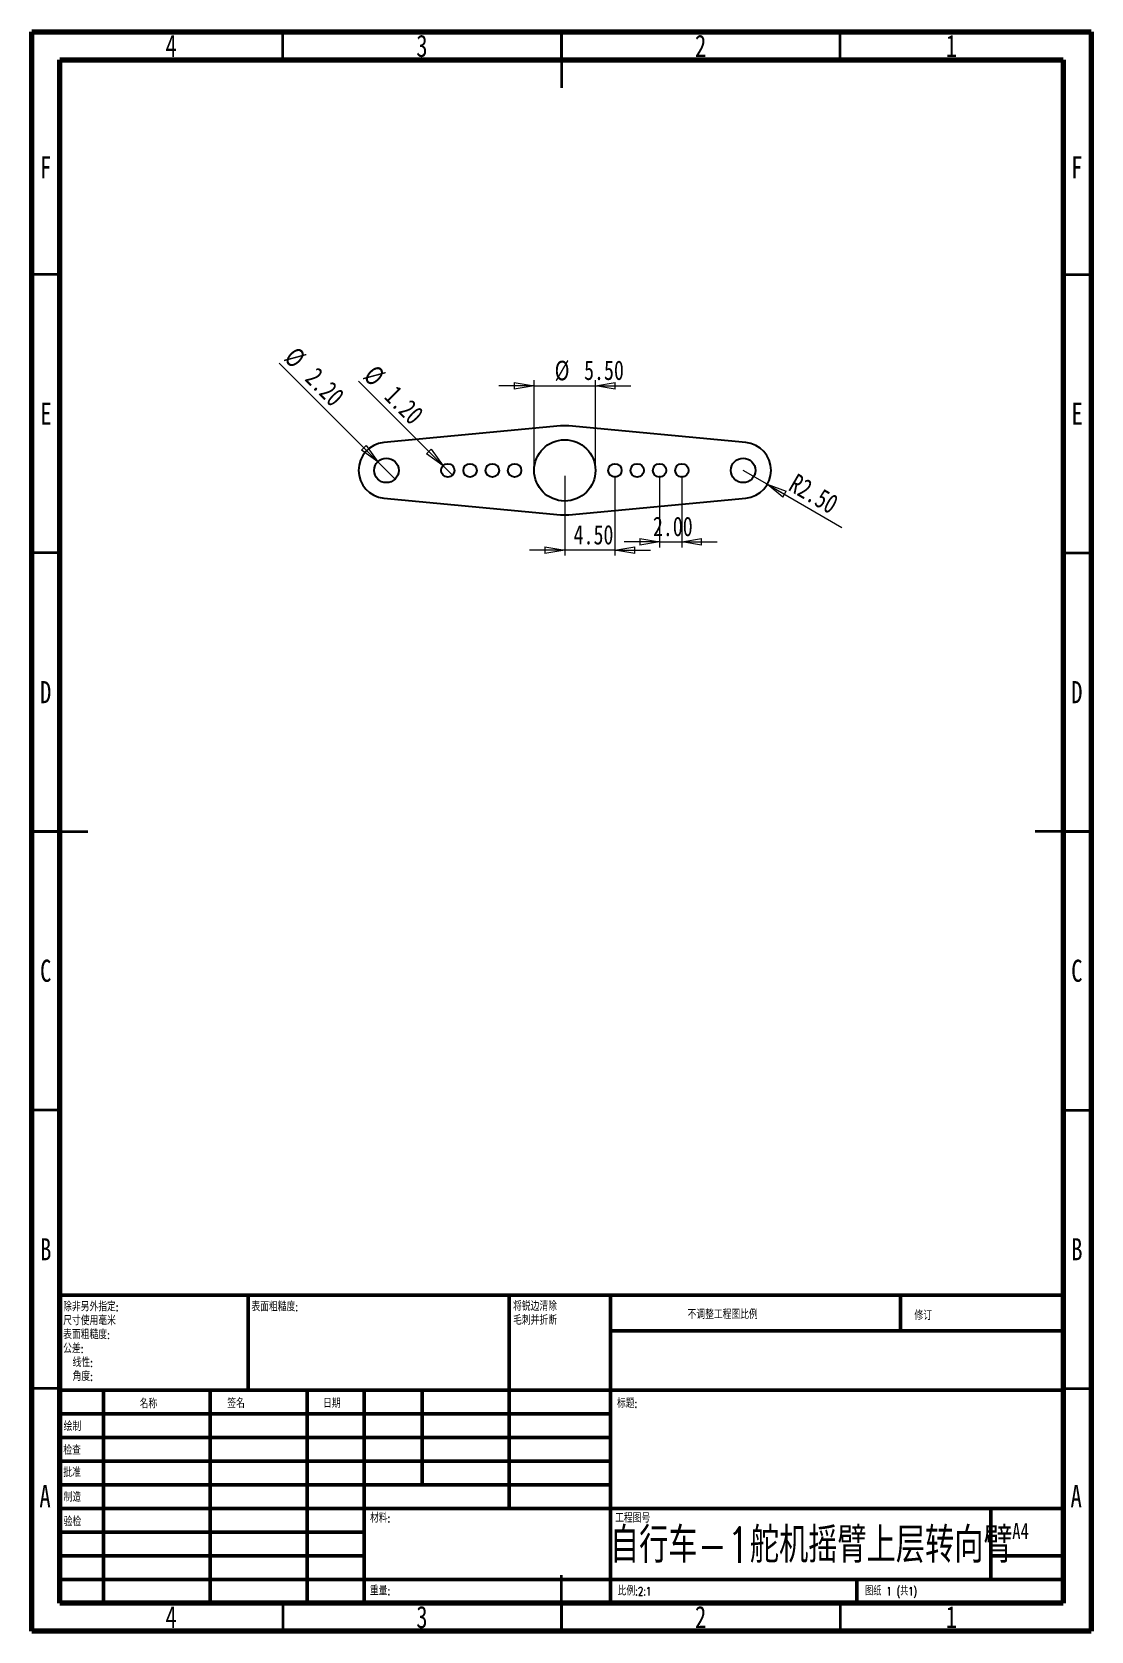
# Model space of a CAD drawing. Header units: millimetres. Extents: x 15 to 205, y 5 to 292.
import ezdxf

# ---------------------------------------------------------------- set-up
doc = ezdxf.new("R2010")
doc.units = ezdxf.units.MM
doc.styles.add('SLDTEXTSTYLE0', font='TXT', dxfattribs={"width": 0.75})
doc.styles.add('SLDTEXTSTYLE1', font='TXT', dxfattribs={"width": 0.75, "bigfont": 'bigfont'})
doc.styles.add('SLDTEXTSTYLE2', font='TXT', dxfattribs={"width": 0.694444, "bigfont": 'bigfont'})
doc.dimstyles.new('SLDDIMSTYLE0', dxfattribs={"dimtxt": 3.5, "dimasz": 3.556, "dimexe": 0, "dimexo": 0.0625, "dimgap": 0.875, "dimtad": 1, "dimlfac": 0.5, "dimrnd": 1e-09, "dimzin": 4, "dimdsep": 46, "dimtxsty": 'SLDTEXTSTYLE0', "dimblk1": 'CLOSED', "dimblk2": 'CLOSED', "dimsah": 1, "dimcen": 0.09, "dimadec": 0, "dimazin": 1, "dimtfac": 1, "dimtmove": 0, "dimatfit": 0, "dimldrblk": 'CLOSED', "dimfxl": 0, "dimfrac": 2, "dimtolj": 1, "dimtzin": 12, "dimarcsym": 0})
doc.dimstyles.new('SLDDIMSTYLE1', dxfattribs={"dimtxt": 3.5, "dimasz": 3.556, "dimexe": 0, "dimexo": 0.0625, "dimgap": 0.875, "dimtad": 1, "dimlfac": 0.5, "dimrnd": 1e-09, "dimzin": 4, "dimdsep": 46, "dimtxsty": 'SLDTEXTSTYLE0', "dimblk1": 'NONE', "dimblk2": 'CLOSED', "dimsah": 1, "dimcen": 0, "dimadec": 0, "dimazin": 1, "dimtfac": 1, "dimtmove": 0, "dimatfit": 3, "dimldrblk": 'NONE', "dimfxl": 0, "dimfrac": 2, "dimtolj": 1, "dimtzin": 12, "dimarcsym": 0})
doc.dimstyles.new('SLDDIMSTYLE2', dxfattribs={"dimtxt": 3.5, "dimasz": 3.556, "dimexe": 0, "dimexo": 0.0625, "dimgap": 0.875, "dimtad": 1, "dimlfac": 0.5, "dimrnd": 1e-09, "dimzin": 4, "dimdsep": 46, "dimtxsty": 'SLDTEXTSTYLE0', "dimblk1": 'CLOSED', "dimblk2": 'CLOSED', "dimsah": 1, "dimcen": 0, "dimadec": 0, "dimazin": 1, "dimtfac": 1, "dimtofl": 0, "dimtmove": 0, "dimatfit": 3, "dimldrblk": 'CLOSED', "dimfxl": 0, "dimfrac": 2, "dimtolj": 1, "dimtzin": 12, "dimarcsym": 0})

# ---------------------------------------------------------------- blocks, each defined once
blk = doc.blocks.new('SW_NOTE_0')
at = {"color": 0, "linetype": 'Continuous', "lineweight": 0, "char_height": 1.5, "attachment_point": 1, "style": 'SLDTEXTSTYLE1'}
for s, insert in [('除非另外指定:', (0, 1.93)), ('尺寸使用毫米', (0, -0.57)), ('表面粗糙度:', (0, -3.07)), ('公差:', (0, -5.57)), ('线性:', (1.69, -8.07)), ('角度:', (1.69, -10.57))]:
    blk.add_mtext(s, dxfattribs=dict(at, insert=insert))
blk = doc.blocks.new('SW_NOTE_0_1')
at = {"color": 0, "linetype": 'Continuous', "lineweight": 0, "char_height": 1.5, "attachment_point": 1, "style": 'SLDTEXTSTYLE1'}
for s, insert in [('将锐边清除', (0, 1.93)), ('毛刺并折断', (0, -0.57))]:
    blk.add_mtext(s, dxfattribs=dict(at, insert=insert))
blk = doc.blocks.new('_Closed')
at = {"color": 0, "linetype": 'ByBlock', "lineweight": -2}
for p, q in [((-1, 0.166667), (0, 0)), ((-1, 0.166667), (-1, -0.166667)), ((0, 0), (-1, -0.166667)), ((0, 0), (-1, 0))]:
    blk.add_line(p, q, dxfattribs=at)
blk = doc.blocks.new('_D')
at = {"color": 7, "linetype": 'Continuous', "lineweight": 0}
for p, q in [((105.09, 228.48), (98.74, 228.48)), ((105.09, 214.32), (105.09, 229.48)), ((105.09, 228.48), (116.09, 228.48)), ((116.09, 214.32), (116.09, 229.48)), ((116.09, 228.48), (122.44, 228.48))]:
    blk.add_line(p, q, dxfattribs=at)
at = {"color": 7, "linetype": 'Continuous', "lineweight": 18, "xscale": 3.556, "yscale": 3.556}
blk.add_blockref('_Closed', (105.09, 228.48, -2), dxfattribs=at)
at = {"color": 7, "linetype": 'Continuous', "lineweight": 18, "xscale": 3.556, "yscale": 3.556, "rotation": 180.0000000000004}
blk.add_blockref('_Closed', (116.09, 228.48, -2), dxfattribs=at)
at = {"color": 7, "linetype": 'Continuous', "lineweight": 18, "char_height": 3.5, "attachment_point": 1, "style": 'SLDTEXTSTYLE0'}
for s, insert in [('%%c', (108.77, 232.99)), ('5.50', (114.05, 233.04))]:
    blk.add_mtext(s, dxfattribs=dict(at, insert=insert))
blk = doc.blocks.new('_D_1')
at = {"color": 7, "linetype": 'Continuous', "lineweight": 0}
for q in [(59.33, 232.58), (80.15, 211.76)]:
    blk.add_line((77.03, 214.87), q, dxfattribs=at)
at = {"color": 7, "linetype": 'Continuous', "lineweight": 18, "xscale": 3.556, "yscale": 3.556, "rotation": 315.0000000000004}
blk.add_blockref('_Closed', (77.03, 214.87, -2), dxfattribs=at)
at = {"color": 7, "linetype": 'Continuous', "lineweight": 18, "char_height": 3.5, "attachment_point": 1, "rotation": 315, "style": 'SLDTEXTSTYLE0'}
for s, insert in [('%%c', (62.5, 235.75)), ('2.20', (66.27, 232.06))]:
    blk.add_mtext(s, dxfattribs=dict(at, insert=insert))
blk = doc.blocks.new('_None')
blk = doc.blocks.new('_D_2')
at = {"color": 7, "linetype": 'Continuous', "lineweight": 0}
for q in [(73.56, 229.34), (90.44, 212.47)]:
    blk.add_line((88.74, 214.16), q, dxfattribs=at)
at = {"color": 7, "linetype": 'Continuous', "lineweight": 18, "xscale": 3.556, "yscale": 3.556, "rotation": 315.0000000000004}
blk.add_blockref('_Closed', (88.74, 214.16, -2), dxfattribs=at)
at = {"color": 7, "linetype": 'Continuous', "lineweight": 18, "char_height": 3.5, "attachment_point": 1, "rotation": 315, "style": 'SLDTEXTSTYLE0'}
for s, insert in [('%%c', (76.72, 232.5)), ('1.20', (80.49, 228.81))]:
    blk.add_mtext(s, dxfattribs=dict(at, insert=insert))
blk = doc.blocks.new('_D_3')
at = {"color": 7, "linetype": 'Continuous', "lineweight": 0}
for p, q in [((110.59, 212.32), (110.59, 198.01)), ((119.59, 212.32), (119.59, 198.01)), ((110.59, 199.01), (104.24, 199.01)), ((119.59, 199.01), (110.59, 199.01)), ((119.59, 199.01), (125.94, 199.01))]:
    blk.add_line(p, q, dxfattribs=at)
at = {"color": 7, "linetype": 'Continuous', "lineweight": 18, "xscale": 3.556, "yscale": 3.556}
blk.add_blockref('_Closed', (110.59, 199.01, -2), dxfattribs=at)
at = {"color": 7, "linetype": 'Continuous', "lineweight": 18, "xscale": 3.556, "yscale": 3.556, "rotation": 180.0000000000004}
blk.add_blockref('_Closed', (119.59, 199.01, -2), dxfattribs=at)
at = {"color": 7, "linetype": 'Continuous', "lineweight": 18, "insert": (112.17, 203.52), "char_height": 3.5, "attachment_point": 1, "style": 'SLDTEXTSTYLE0'}
blk.add_mtext('4.50', dxfattribs=at)
blk = doc.blocks.new('_D_4')
at = {"color": 7, "linetype": 'Continuous', "lineweight": 0}
for p, q in [((127.59, 212.32), (127.59, 199.5)), ((131.59, 212.32), (131.59, 199.5)), ((127.59, 200.5), (121.24, 200.5)), ((127.59, 200.5), (131.59, 200.5)), ((131.59, 200.5), (137.94, 200.5))]:
    blk.add_line(p, q, dxfattribs=at)
at = {"color": 7, "linetype": 'Continuous', "lineweight": 18, "xscale": 3.556, "yscale": 3.556}
for p, rotation in [((127.59, 200.5, -2), 360), ((131.59, 200.5, -2), 180)]:
    blk.add_blockref('_Closed', p, dxfattribs=dict(at, rotation=rotation))
at = {"color": 7, "linetype": 'Continuous', "lineweight": 18, "insert": (126.4, 205.01), "char_height": 3.5, "attachment_point": 1, "style": 'SLDTEXTSTYLE0'}
blk.add_mtext('2.00', dxfattribs=at)
blk = doc.blocks.new('_D_5')
at = {"color": 7, "linetype": 'Continuous', "lineweight": 0}
for q in [(142.59, 213.32), (160.32, 203.08)]:
    blk.add_line((146.92, 210.82), q, dxfattribs=at)
at = {"color": 7, "linetype": 'Continuous', "lineweight": 18, "xscale": 3.556, "yscale": 3.556, "rotation": 150.0000000000003}
blk.add_blockref('_Closed', (146.92, 210.82, -2), dxfattribs=at)
at = {"color": 7, "linetype": 'Continuous', "lineweight": 18, "insert": (152.26, 212.89), "char_height": 3.5, "attachment_point": 1, "rotation": 330, "style": 'SLDTEXTSTYLE0'}
blk.add_mtext('R2.50', dxfattribs=at)

msp = doc.modelspace()

# ---------------------------------------------------------------- linework, layer by layer
at = {"color": 7, "linetype": 'Continuous', "lineweight": 70}
for p, q in [((15, 5), (15, 292)), ((15, 292), (205, 292)), ((205, 292), (205, 5)), ((20, 10), (20, 287)), ((20, 287), (200, 287)), ((200, 287), (200, 10)), ((200, 10), (20, 10)), ((205, 5), (15, 5))]:
    msp.add_line(p, q, dxfattribs=at)
at = {"color": 7, "linetype": 'Continuous', "lineweight": 35}
for p, q in [((60, 287), (60, 292)), ((110, 292), (110, 282)), ((110, 287), (110, 292)), ((160, 287), (160, 292)), ((20, 248.5), (15, 248.5)), ((200, 248.5), (205, 248.5)), ((20, 198.5), (15, 198.5)), ((200, 198.5), (205, 198.5)), ((15, 148.5), (25, 148.5)), ((20, 148.5), (15, 148.5)), ((205, 148.5), (195, 148.5)), ((200, 148.5), (205, 148.5)), ((20, 98.5), (15, 98.5)), ((200, 98.5), (205, 98.5)), ((20, 48.5), (15, 48.5)), ((200, 48.5), (205, 48.5)), ((110, 5), (110, 15)), ((60, 10), (60, 5)), ((110, 10), (110, 5)), ((160, 10), (160, 5))]:
    msp.add_line(p, q, dxfattribs=at)
at = {"color": 7, "linetype": 'Continuous', "lineweight": 25}
for p, q in [((109.841, 221.281), (78.122, 218.294)), ((143.059, 218.294), (111.341, 221.281)), ((78.122, 208.338), (109.841, 205.351)), ((111.341, 205.351), (143.059, 208.338))]:
    msp.add_line(p, q, dxfattribs=at)
at = {"color": 7, "linetype": 'Continuous', "lineweight": 50}
for p, q in [((20, 65.25), (200, 65.25)), ((20, 65.25), (20, 10)), ((53.8, 48.25), (53.8, 65.25)), ((100.6, 65.25), (100.6, 27)), ((118.8, 65.25), (118.8, 10)), ((170.8, 58.875), (170.8, 65.25)), ((200, 58.875), (118.8, 58.875)), ((200, 48.25), (20, 48.25)), ((27.8, 48.25), (27.8, 10)), ((46.991, 48.25), (46.991, 10)), ((64.399, 48.25), (64.399, 10)), ((74.6, 10), (74.6, 48.25)), ((85, 31.25), (85, 48.25)), ((118.8, 44), (20, 44)), ((118.8, 39.75), (20, 39.75)), ((118.8, 35.5), (20, 35.5)), ((118.8, 31.25), (20, 31.25)), ((74.6, 27), (20, 27)), ((74.6, 27), (200, 27)), ((187, 14.25), (187, 27)), ((74.6, 22.75), (20, 22.75)), ((74.6, 18.5), (20, 18.5)), ((200, 18.5), (187, 18.5)), ((20, 14.25), (200, 14.25)), ((163, 10), (163, 14.25))]:
    msp.add_line(p, q, dxfattribs=at)
at = {"color": 7, "linetype": 'Continuous', "lineweight": 25}
for centre, radius in [((110.591, 213.316), 5.5), ((78.591, 213.316), 2.2), ((142.591, 213.316), 2.2), ((89.591, 213.316), 1.2), ((93.591, 213.316), 1.2), ((97.591, 213.316), 1.2), ((101.591, 213.316), 1.2), ((119.591, 213.316), 1.2), ((123.591, 213.316), 1.2), ((127.591, 213.316), 1.2), ((131.591, 213.316), 1.2)]:
    msp.add_circle(centre, radius, dxfattribs=at)
for centre, radius, start, end in [((110.591, 213.316), 8, 84.62062, 95.37938), ((78.591, 213.316), 5, 95.37938, 264.62062), ((142.591, 213.316), 5, 275.37938, 84.62062), ((110.591, 213.316), 8, 264.62062, 275.37938)]:
    msp.add_arc(centre, radius, start, end, dxfattribs=at)

# ---------------------------------------------------------------- block references
at = {"color": 7, "linetype": 'Continuous', "lineweight": 0}
for name, p in [('SW_NOTE_0', (20.594, 61.987)), ('SW_NOTE_0_1', (101.309, 62.069))]:
    msp.add_blockref(name, p, dxfattribs=at)

# ---------------------------------------------------------------- texts
for s, insert, char_height, attachment_point, style in [('4', (39.96, 291.496), 3.969, 2, 'SLDTEXTSTYLE0'), ('3', (84.96, 291.496), 3.969, 2, 'SLDTEXTSTYLE0'), ('2', (134.96, 291.496), 3.969, 2, 'SLDTEXTSTYLE0'), ('1', (179.96, 291.496), 3.969, 2, 'SLDTEXTSTYLE0'), ('F', (17.458, 269.689), 3.969, 2, 'SLDTEXTSTYLE0'), ('F', (202.458, 269.689), 3.969, 2, 'SLDTEXTSTYLE0'), ('E', (17.508, 225.496), 3.969, 2, 'SLDTEXTSTYLE0'), ('E', (202.508, 225.496), 3.969, 2, 'SLDTEXTSTYLE0'), ('D', (17.453, 175.496), 3.969, 2, 'SLDTEXTSTYLE0'), ('D', (202.453, 175.496), 3.969, 2, 'SLDTEXTSTYLE0'), ('C', (17.459, 125.496), 3.969, 2, 'SLDTEXTSTYLE0'), ('C', (202.459, 125.496), 3.969, 2, 'SLDTEXTSTYLE0'), ('B', (17.471, 75.496), 3.969, 2, 'SLDTEXTSTYLE0'), ('B', (202.471, 75.496), 3.969, 2, 'SLDTEXTSTYLE0'), ('表面粗糙度:', (54.371, 63.919), 1.5, 1, 'SLDTEXTSTYLE1'), ('不调整工程图比例', (132.615, 62.533), 1.5, 1, 'SLDTEXTSTYLE1'), ('修订', (173.328, 62.335), 1.5, 1, 'SLDTEXTSTYLE1'), ('名称', (34.322, 46.501), 1.5, 1, 'SLDTEXTSTYLE1'), ('签名', (50.034, 46.562), 1.5, 1, 'SLDTEXTSTYLE1'), ('日期', (67.215, 46.576), 1.5, 1, 'SLDTEXTSTYLE1'), ('标题:', (119.956, 46.576), 1.5, 1, 'SLDTEXTSTYLE1'), ('绘制', (20.685, 42.43), 1.5, 1, 'SLDTEXTSTYLE1'), ('检查', (20.624, 38.154), 1.5, 1, 'SLDTEXTSTYLE1'), ('批准', (20.622, 34.177), 1.5, 1, 'SLDTEXTSTYLE1'), ('A', (17.34, 31.189), 3.969, 2, 'SLDTEXTSTYLE0'), ('制造', (20.682, 29.734), 1.5, 1, 'SLDTEXTSTYLE1'), ('A', (202.34, 31.189), 3.969, 2, 'SLDTEXTSTYLE0'), ('材料:', (75.646, 25.986), 1.5, 1, 'SLDTEXTSTYLE1'), ('工程图号', (119.629, 25.986), 1.5, 1, 'SLDTEXTSTYLE1'), ('验检', (20.677, 25.35), 1.5, 1, 'SLDTEXTSTYLE1'), ('自行车-1舵机摇臂上层转向臂', (154.813, 23.607), 6.35, 2, 'SLDTEXTSTYLE1'), ('A4', (190.871, 24.406), 2.9104, 1, 'SLDTEXTSTYLE0'), ('重量:', (75.618, 12.949), 1.4986, 1, 'SLDTEXTSTYLE1'), ('比例:2:1', (120.074, 12.9), 1.5, 1, 'SLDTEXTSTYLE1'), ('图纸 1 (共1)', (164.478, 12.9), 1.5, 1, 'SLDTEXTSTYLE2'), ('4', (39.96, 9.496), 3.969, 2, 'SLDTEXTSTYLE0'), ('3', (84.96, 9.496), 3.969, 2, 'SLDTEXTSTYLE0'), ('2', (134.96, 9.496), 3.969, 2, 'SLDTEXTSTYLE0'), ('1', (179.96, 9.496), 3.969, 2, 'SLDTEXTSTYLE0')]:
    msp.add_mtext(s, dxfattribs=dict(at, insert=insert, char_height=char_height, attachment_point=attachment_point, style=style))

# ---------------------------------------------------------------- dimensions: what is measured, and where the dimension line sits
at = {"color": 7, "linetype": 'Continuous', "lineweight": 18}
for p1, p2, picture, middle in [((80.146, 211.76), (77.035, 214.872), '_D_1', (64.258, 227.649)), ((90.439, 212.467), (88.742, 214.164), '_D_2', (78.458, 224.448))]:
    dim = msp.add_diameter_dim_2p(p1=p1, p2=p2, dimstyle='SLDDIMSTYLE1', dxfattribs=at)
    dim.commit()
    dim.dimension.update_dxf_attribs({"geometry": picture, "text_midpoint": middle, "dimtype": 163})
dim = msp.add_linear_dim(base=(116.091, 228.48), p1=(105.091, 213.316), p2=(116.091, 213.316), text='%%c<>', dimstyle='SLDDIMSTYLE0', dxfattribs=at)
dim.commit()
dim.dimension.update_dxf_attribs({"geometry": '_D', "text_midpoint": (115.937, 228.48), "dimtype": 160})
for base, p1, p2, picture, middle in [((110.591, 199.012), (119.591, 213.316), (110.591, 213.316), '_D_3', (116.694, 199.012)), ((131.591, 200.501), (127.591, 213.316), (131.591, 213.316), '_D_4', (130.928, 200.501))]:
    dim = msp.add_linear_dim(base=base, p1=p1, p2=p2, dimstyle='SLDDIMSTYLE0', dxfattribs=at)
    dim.commit()
    dim.dimension.update_dxf_attribs({"geometry": picture, "text_midpoint": middle, "dimtype": 160})
dim = msp.add_radius_dim(center=(142.591, 213.316), mpoint=(146.921, 210.816), dimstyle='SLDDIMSTYLE2', dxfattribs=at)
dim.commit()
dim.dimension.update_dxf_attribs({"geometry": '_D_5', "text_midpoint": (155.391, 205.926), "dimtype": 164})

doc.saveas('drawing.dxf')
